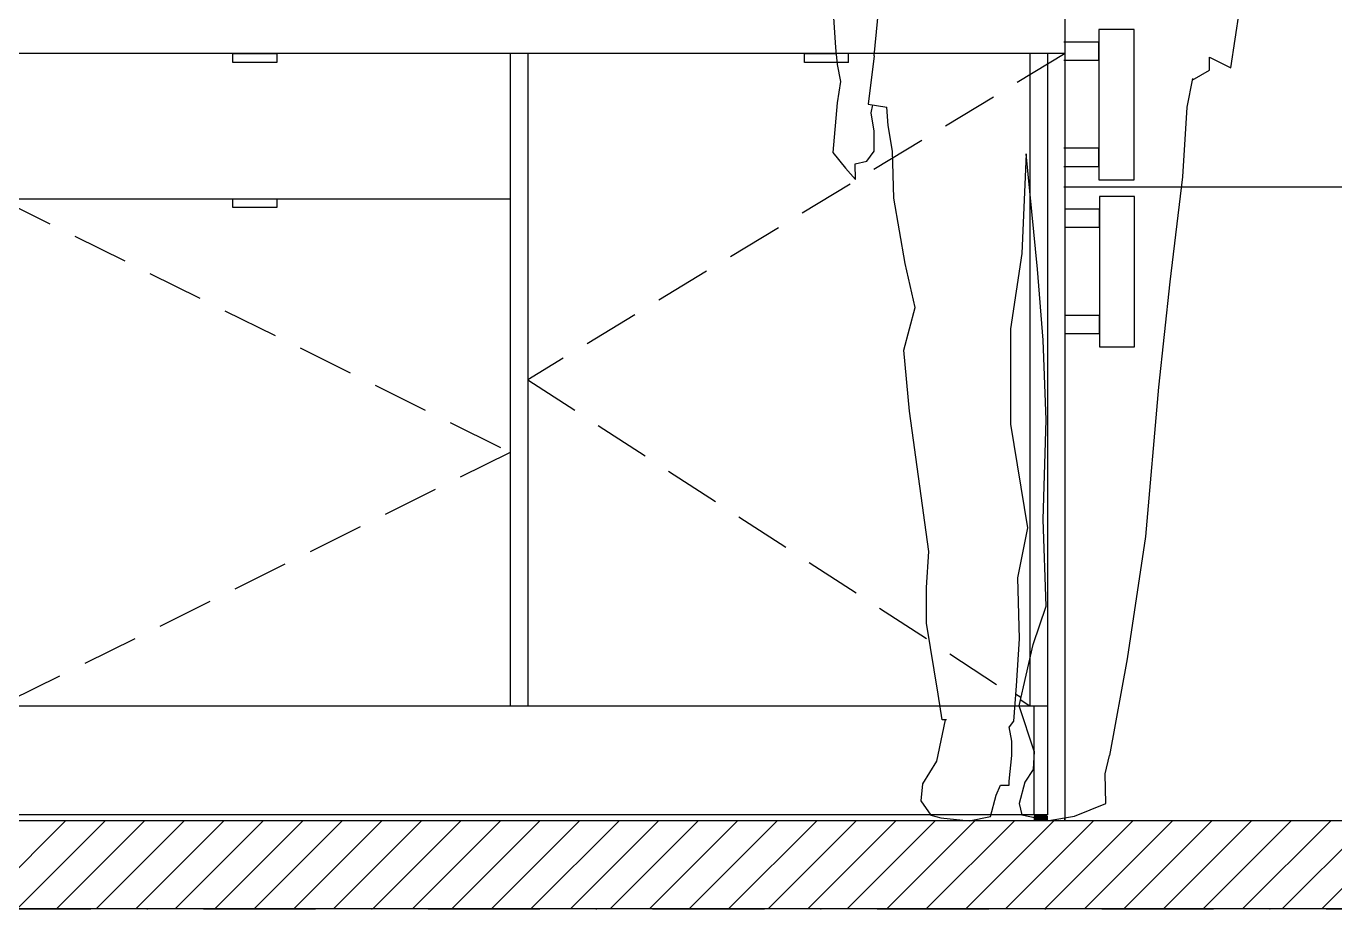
# Model space of a CAD drawing. Header units: millimetres. Extents: x 15064 to 17168, y 16262 to 17454.
# Drawn here: x 16370.6 to 16519.3, y 16648 to 16748.3 of the extents above; entities that cross this region are included whole.
import ezdxf

# ---------------------------------------------------------------- set-up
doc = ezdxf.new("R2010")
doc.units = ezdxf.units.MM
doc.linetypes.add('NASCOSTA', pattern=[9.525, 6.35, -3.175])
doc.linetypes.add('TRATTOPUNTO', pattern=[25.4, 12.7, -6.35, 0, -6.35])
for name, color, linetype in [('apertura ante', 8, 'NASCOSTA'), ('muri', 30, 'Continuous'), ('sezioni', 235, 'Continuous'), ('uomo', 250, 'Continuous')]:
    doc.layers.add(name, color=color, linetype=linetype)

msp = doc.modelspace()

# ---------------------------------------------------------------- linework, layer by layer
for p, q in [((16488.63, 16657.99), (16488.63, 16857.99)), ((16488.63, 16745.15), (16304.62, 16745.15)), ((16394.12, 16744.15), (16394.12, 16745.15)), ((16394.12, 16745.15), (16399.12, 16745.15)), ((16399.12, 16745.15), (16399.12, 16744.15)), ((16425.62, 16745.15), (16425.62, 16671.05)), ((16427.62, 16745.15), (16427.62, 16671.05)), ((16459.03, 16744.15), (16459.03, 16745.15)), ((16459.03, 16745.15), (16462.62, 16745.15)), ((16464.03, 16744.15), (16464.03, 16745.15)), ((16484.62, 16745.15), (16484.62, 16671.05)), ((16486.63, 16745.15), (16486.63, 16658.65)), ((16399.12, 16744.15), (16394.12, 16744.15)), ((16464.03, 16744.15), (16459.03, 16744.15)), ((16548.01, 16729.99), (16488.5, 16729.99)), ((16548.01, 16729.99), (16501.84, 16729.99)), ((16367.62, 16728.65), (16425.62, 16728.65)), ((16394.12, 16727.65), (16394.12, 16728.65)), ((16394.12, 16728.65), (16399.12, 16728.65)), ((16399.12, 16728.65), (16399.12, 16727.65)), ((16399.12, 16727.65), (16394.12, 16727.65)), ((16306.62, 16671.05), (16486.63, 16671.05)), ((16482.9, 16671.05), (16483.41, 16671.05)), ((16485.13, 16658.65), (16485.13, 16671.05)), ((16486.63, 16658.65), (16306.62, 16658.65)), ((16483.76, 16658.65), (16480.22, 16658.65)), ((16488.62, 16657.99), (16488.62, 16658.32)), ((16548.12, 16657.99), (16488.62, 16657.99))]:
    msp.add_line(p, q)
for points in [[(16492.48, 16730.8), (16496.48, 16730.8), (16496.48, 16747.88), (16492.48, 16747.88), (16492.48, 16730.8)], [(16488.5, 16744.39), (16488.5, 16744.39), (16492.48, 16744.39), (16492.48, 16746.46), (16488.5, 16746.46)], [(16488.5, 16732.32), (16488.5, 16732.32), (16492.48, 16732.32), (16492.48, 16734.39), (16488.5, 16734.39)], [(16492.53, 16711.82), (16496.53, 16711.82), (16496.53, 16728.91), (16492.53, 16728.91), (16492.53, 16711.82)], [(16488.55, 16725.42), (16488.55, 16725.42), (16492.53, 16725.42), (16492.53, 16727.49), (16488.55, 16727.49)], [(16488.55, 16713.34), (16488.55, 16713.34), (16492.53, 16713.34), (16492.53, 16715.41), (16488.55, 16715.41)]]:
    msp.add_lwpolyline(points)
at = {"lineweight": 25}
for points in [[(16485.14, 16658.51), (16485.14, 16658.02), (16485.15, 16658.02), (16485.15, 16658.02)], [(16485.14, 16658.51), (16485.15, 16658.51), (16485.15, 16658.51)], [(16485.14, 16658.36), (16485.14, 16658.02), (16485.15, 16658.02), (16485.15, 16658.02)], [(16485.15, 16658.01), (16485.15, 16658.01), (16485.15, 16658.01), (16485.15, 16658.02), (16485.15, 16658.02), (16485.15, 16658.02), (16485.14, 16658.02), (16485.14, 16658.02), (16485.14, 16658.02)], [(16485.15, 16658.01), (16485.15, 16658.01), (16485.15, 16658.01), (16485.15, 16658.02), (16485.15, 16658.02), (16485.15, 16658.02), (16485.14, 16658.02), (16485.14, 16658.02), (16485.14, 16658.02)], [(16485.15, 16658.51), (16485.15, 16658.02), (16485.16, 16658.02), (16485.16, 16658.02), (16485.17, 16658.02)], [(16485.15, 16658.51), (16485.16, 16658.51), (16485.16, 16658.51), (16485.17, 16658.51)], [(16485.15, 16658.36), (16485.15, 16658.02), (16485.16, 16658.02), (16485.16, 16658.02), (16485.17, 16658.02)], [(16485.15, 16658.02), (16485.15, 16658.02), (16485.15, 16658.01)], [(16485.17, 16658.01), (16485.16, 16658.01), (16485.16, 16658.01), (16485.16, 16658.01), (16485.16, 16658.02), (16485.16, 16658.02), (16485.15, 16658.02), (16485.15, 16658.02), (16485.15, 16658.02)], [(16485.15, 16658.02), (16485.15, 16658.02), (16485.15, 16658.01)], [(16485.17, 16658.01), (16485.16, 16658.01), (16485.16, 16658.01), (16485.16, 16658.01), (16485.16, 16658.02), (16485.16, 16658.02), (16485.15, 16658.02), (16485.15, 16658.02), (16485.15, 16658.02)], [(16486.46, 16658), (16486.41, 16658), (16486.36, 16658), (16486.3, 16658), (16486.24, 16658), (16486.18, 16658), (16486.12, 16658), (16486.04, 16658), (16485.97, 16658), (16485.9, 16658), (16485.83, 16658), (16485.76, 16658), (16485.69, 16658), (16485.62, 16658), (16485.55, 16658), (16485.49, 16658), (16485.43, 16658), (16485.38, 16658), (16485.33, 16658), (16485.28, 16658), (16485.24, 16658), (16485.21, 16658), (16485.19, 16658), (16485.17, 16658), (16485.16, 16658), (16485.15, 16658), (16485.15, 16658.01)], [(16485.15, 16658.01), (16485.15, 16658.01)], [(16486.46, 16658), (16486.41, 16658), (16486.36, 16658), (16486.3, 16658), (16486.24, 16658), (16486.18, 16658), (16486.12, 16658), (16486.04, 16658), (16485.97, 16658), (16485.9, 16658), (16485.83, 16658), (16485.76, 16658), (16485.69, 16658), (16485.62, 16658), (16485.55, 16658), (16485.49, 16658), (16485.43, 16658), (16485.38, 16658), (16485.33, 16658), (16485.28, 16658), (16485.24, 16658), (16485.21, 16658), (16485.19, 16658), (16485.17, 16658), (16485.16, 16658), (16485.15, 16658), (16485.15, 16658.01)], [(16485.15, 16658.01), (16485.15, 16658.01)], [(16485.17, 16657.99), (16485.16, 16657.99), (16485.16, 16657.99), (16485.16, 16657.99), (16485.16, 16657.99), (16485.16, 16658), (16485.15, 16658), (16485.15, 16658), (16485.15, 16658)], [(16485.17, 16657.99), (16485.16, 16657.99), (16485.16, 16657.99), (16485.16, 16657.99), (16485.16, 16657.99), (16485.16, 16658), (16485.15, 16658), (16485.15, 16658), (16485.15, 16658)], [(16485.17, 16658.01), (16485.17, 16658.01), (16485.17, 16658.02), (16485.17, 16658.02), (16485.17, 16658.02), (16485.17, 16658.51)], [(16485.19, 16658.51), (16485.18, 16658.51), (16485.18, 16658.51), (16485.18, 16658.51), (16485.17, 16658.51), (16485.17, 16658.51)], [(16485.17, 16658.01), (16485.17, 16658.01), (16485.17, 16658.02), (16485.17, 16658.02), (16485.17, 16658.02), (16485.17, 16658.36)], [(16485.19, 16658.01), (16485.18, 16658.01), (16485.18, 16658.01), (16485.18, 16658.02), (16485.18, 16658.02), (16485.18, 16658.02), (16485.17, 16658.02), (16485.17, 16658.02), (16485.17, 16658.02)], [(16485.19, 16658.01), (16485.18, 16658.01), (16485.18, 16658.01), (16485.18, 16658.02), (16485.18, 16658.02), (16485.18, 16658.02), (16485.17, 16658.02), (16485.17, 16658.02), (16485.17, 16658.02)], [(16486.45, 16657.99), (16486.4, 16657.99), (16486.35, 16657.99), (16486.29, 16657.99), (16486.23, 16657.99), (16486.17, 16657.99), (16486.09, 16657.99), (16486.02, 16657.99), (16485.95, 16657.99), (16485.88, 16657.99), (16485.8, 16657.99), (16485.73, 16657.99), (16485.66, 16657.99), (16485.59, 16657.99), (16485.52, 16657.99), (16485.46, 16657.99), (16485.4, 16657.99), (16485.35, 16657.99), (16485.3, 16657.99), (16485.26, 16657.99), (16485.23, 16657.99), (16485.2, 16657.99), (16485.18, 16657.99), (16485.17, 16657.99), (16485.17, 16657.99)], [(16486.45, 16657.99), (16486.4, 16657.99), (16486.35, 16657.99), (16486.29, 16657.99), (16486.23, 16657.99), (16486.17, 16657.99), (16486.09, 16657.99), (16486.02, 16657.99), (16485.95, 16657.99), (16485.88, 16657.99), (16485.8, 16657.99), (16485.73, 16657.99), (16485.66, 16657.99), (16485.59, 16657.99), (16485.52, 16657.99), (16485.46, 16657.99), (16485.4, 16657.99), (16485.35, 16657.99), (16485.3, 16657.99), (16485.26, 16657.99), (16485.23, 16657.99), (16485.2, 16657.99), (16485.18, 16657.99), (16485.17, 16657.99), (16485.17, 16657.99)], [(16485.18, 16658.51), (16485.18, 16658.65)], [(16485.18, 16658.51), (16485.18, 16658.02), (16485.18, 16658.02), (16485.18, 16658.02), (16485.19, 16658.02)], [(16485.18, 16658.36), (16485.18, 16658.02), (16485.18, 16658.02), (16485.18, 16658.02), (16485.19, 16658.02)], [(16485.19, 16658.01), (16485.19, 16658.01), (16485.19, 16658.02), (16485.19, 16658.02), (16485.19, 16658.02), (16485.19, 16658.51)], [(16485.23, 16658.51), (16485.22, 16658.51), (16485.21, 16658.51), (16485.21, 16658.51), (16485.2, 16658.51), (16485.19, 16658.51)], [(16485.19, 16658.01), (16485.19, 16658.01), (16485.19, 16658.02), (16485.19, 16658.02), (16485.19, 16658.02), (16485.19, 16658.35)], [(16485.21, 16658.51), (16485.21, 16658.02), (16485.21, 16658.02), (16485.22, 16658.02), (16485.23, 16658.02)], [(16485.21, 16658.35), (16485.21, 16658.02), (16485.21, 16658.02), (16485.22, 16658.02), (16485.23, 16658.02)], [(16485.22, 16658.01), (16485.21, 16658.01), (16485.21, 16658.01), (16485.21, 16658.02), (16485.21, 16658.02), (16485.21, 16658.02), (16485.21, 16658.02), (16485.21, 16658.02)], [(16485.22, 16658.01), (16485.21, 16658.01), (16485.21, 16658.01), (16485.21, 16658.02), (16485.21, 16658.02), (16485.21, 16658.02), (16485.21, 16658.02), (16485.21, 16658.02)], [(16485.22, 16658.01), (16485.22, 16658.01), (16485.22, 16658.01), (16485.22, 16658.01), (16485.23, 16658.02), (16485.23, 16658.02), (16485.23, 16658.51)], [(16485.22, 16658.01), (16485.22, 16658.01), (16485.22, 16658.01), (16485.22, 16658.01), (16485.23, 16658.02), (16485.23, 16658.02), (16485.23, 16658.35)], [(16485.27, 16658.51), (16485.26, 16658.51), (16485.26, 16658.51), (16485.25, 16658.51), (16485.24, 16658.51), (16485.23, 16658.51)], [(16485.25, 16658.51), (16485.25, 16658.02), (16485.26, 16658.02), (16485.26, 16658.02), (16485.27, 16658.02)], [(16485.25, 16658.34), (16485.25, 16658.02), (16485.26, 16658.02), (16485.26, 16658.02), (16485.27, 16658.02)], [(16485.26, 16658.01), (16485.25, 16658.01), (16485.25, 16658.02), (16485.25, 16658.02), (16485.25, 16658.02), (16485.25, 16658.02), (16485.25, 16658.02)], [(16485.26, 16658.01), (16485.25, 16658.01), (16485.25, 16658.02), (16485.25, 16658.02), (16485.25, 16658.02), (16485.25, 16658.02), (16485.25, 16658.02)], [(16485.26, 16658.01), (16485.26, 16658.01), (16485.27, 16658.01), (16485.27, 16658.01), (16485.27, 16658.01), (16485.27, 16658.02), (16485.27, 16658.02), (16485.27, 16658.51)], [(16485.26, 16658.01), (16485.26, 16658.01), (16485.27, 16658.01), (16485.27, 16658.01), (16485.27, 16658.01), (16485.27, 16658.02), (16485.27, 16658.02), (16485.27, 16658.34)], [(16485.33, 16658.51), (16485.32, 16658.51), (16485.31, 16658.51), (16485.31, 16658.51), (16485.3, 16658.51), (16485.29, 16658.51), (16485.27, 16658.51)], [(16485.3, 16658.51), (16485.3, 16658.02), (16485.31, 16658.02), (16485.31, 16658.02), (16485.32, 16658.02), (16485.33, 16658.02)], [(16485.3, 16658.33), (16485.3, 16658.02), (16485.31, 16658.02), (16485.31, 16658.02), (16485.32, 16658.02), (16485.33, 16658.02)], [(16485.31, 16658.01), (16485.31, 16658.02), (16485.31, 16658.02), (16485.31, 16658.02), (16485.3, 16658.02), (16485.3, 16658.02), (16485.3, 16658.02)], [(16485.31, 16658.01), (16485.31, 16658.02), (16485.31, 16658.02), (16485.31, 16658.02), (16485.3, 16658.02), (16485.3, 16658.02), (16485.3, 16658.02)], [(16485.31, 16658.01), (16485.32, 16658.01), (16485.32, 16658.01), (16485.32, 16658.01), (16485.33, 16658.01), (16485.33, 16658.02), (16485.33, 16658.02), (16485.33, 16658.51)], [(16485.31, 16658.01), (16485.32, 16658.01), (16485.32, 16658.01), (16485.32, 16658.01), (16485.33, 16658.01), (16485.33, 16658.02), (16485.33, 16658.02), (16485.33, 16658.32)], [(16485.4, 16658.51), (16485.39, 16658.51), (16485.38, 16658.51), (16485.37, 16658.51), (16485.37, 16658.51), (16485.35, 16658.51), (16485.33, 16658.51)], [(16485.37, 16658.02), (16485.38, 16658.01), (16485.38, 16658.01), (16485.38, 16658.01), (16485.39, 16658.01), (16485.4, 16658.02), (16485.4, 16658.02), (16485.4, 16658.51)], [(16485.37, 16658.51), (16485.37, 16658.02), (16485.37, 16658.02), (16485.38, 16658.02), (16485.39, 16658.02), (16485.4, 16658.02)], [(16485.37, 16658.32), (16485.37, 16658.02), (16485.37, 16658.02), (16485.38, 16658.02), (16485.39, 16658.02), (16485.4, 16658.02)], [(16485.37, 16658.02), (16485.38, 16658.01), (16485.38, 16658.01), (16485.38, 16658.01), (16485.39, 16658.01), (16485.4, 16658.02), (16485.4, 16658.02), (16485.4, 16658.31)], [(16485.37, 16658.02), (16485.37, 16658.02), (16485.37, 16658.02), (16485.37, 16658.02), (16485.37, 16658.02)], [(16485.37, 16658.02), (16485.37, 16658.02), (16485.37, 16658.02), (16485.37, 16658.02), (16485.37, 16658.02)], [(16485.47, 16658.51), (16485.46, 16658.51), (16485.45, 16658.51), (16485.44, 16658.51), (16485.44, 16658.51), (16485.42, 16658.51), (16485.4, 16658.51)], [(16485.44, 16658.51), (16485.44, 16658.02), (16485.44, 16658.02), (16485.45, 16658.01), (16485.45, 16658.01), (16485.46, 16658.01), (16485.47, 16658.02), (16485.47, 16658.02), (16485.47, 16658.02), (16485.47, 16658.51)], [(16485.44, 16658.3), (16485.44, 16658.02), (16485.44, 16658.02), (16485.45, 16658.01), (16485.45, 16658.01), (16485.46, 16658.01), (16485.47, 16658.02), (16485.47, 16658.02), (16485.47, 16658.02), (16485.47, 16658.29)], [(16485.44, 16658.02), (16485.44, 16658.02), (16485.45, 16658.02), (16485.46, 16658.02), (16485.47, 16658.02)], [(16485.44, 16658.02), (16485.44, 16658.02), (16485.45, 16658.02), (16485.46, 16658.02), (16485.47, 16658.02)], [(16485.55, 16658.51), (16485.54, 16658.51), (16485.53, 16658.51), (16485.52, 16658.51), (16485.52, 16658.51), (16485.5, 16658.51), (16485.47, 16658.51)], [(16485.52, 16658.51), (16485.52, 16658.02), (16485.52, 16658.02), (16485.53, 16658.01), (16485.53, 16658.01), (16485.54, 16658.01), (16485.55, 16658.02), (16485.55, 16658.02), (16485.55, 16658.02), (16485.55, 16658.51)], [(16485.52, 16658.29), (16485.52, 16658.02), (16485.52, 16658.02), (16485.53, 16658.01), (16485.53, 16658.01), (16485.54, 16658.01), (16485.55, 16658.02), (16485.55, 16658.02), (16485.55, 16658.02), (16485.55, 16658.28)], [(16485.52, 16658.02), (16485.52, 16658.02), (16485.53, 16658.02), (16485.54, 16658.02), (16485.55, 16658.02)], [(16485.52, 16658.02), (16485.52, 16658.02), (16485.53, 16658.02), (16485.54, 16658.02), (16485.55, 16658.02)], [(16485.64, 16658.51), (16485.63, 16658.51), (16485.62, 16658.51), (16485.61, 16658.51), (16485.6, 16658.51), (16485.58, 16658.51), (16485.55, 16658.51)], [(16485.6, 16658.51), (16485.6, 16658.02), (16485.61, 16658.02), (16485.61, 16658.01), (16485.62, 16658.01), (16485.63, 16658.01), (16485.64, 16658.02), (16485.64, 16658.02), (16485.64, 16658.02), (16485.64, 16658.51)], [(16485.6, 16658.27), (16485.6, 16658.02), (16485.61, 16658.02), (16485.61, 16658.01), (16485.62, 16658.01), (16485.63, 16658.01), (16485.64, 16658.02), (16485.64, 16658.02), (16485.64, 16658.02), (16485.64, 16658.26)], [(16485.6, 16658.02), (16485.61, 16658.02), (16485.62, 16658.02), (16485.63, 16658.02), (16485.64, 16658.02)], [(16485.6, 16658.02), (16485.61, 16658.02), (16485.62, 16658.02), (16485.63, 16658.02), (16485.64, 16658.02)], [(16485.64, 16658.51), (16485.64, 16658.51), (16485.64, 16658.51)], [(16485.73, 16658.51), (16485.72, 16658.51), (16485.71, 16658.51), (16485.7, 16658.51), (16485.69, 16658.51), (16485.66, 16658.51), (16485.64, 16658.51)], [(16485.69, 16658.51), (16485.69, 16658.02), (16485.7, 16658.02), (16485.7, 16658.01), (16485.71, 16658.01), (16485.72, 16658.01), (16485.73, 16658.02), (16485.73, 16658.02), (16485.73, 16658.02), (16485.73, 16658.51)], [(16485.69, 16658.25), (16485.69, 16658.02), (16485.7, 16658.02), (16485.7, 16658.01), (16485.71, 16658.01), (16485.72, 16658.01), (16485.73, 16658.02), (16485.73, 16658.02), (16485.73, 16658.02), (16485.73, 16658.24)], [(16485.69, 16658.02), (16485.7, 16658.02), (16485.71, 16658.02), (16485.72, 16658.02), (16485.73, 16658.02)], [(16485.69, 16658.02), (16485.7, 16658.02), (16485.71, 16658.02), (16485.72, 16658.02), (16485.73, 16658.02)], [(16485.82, 16658.51), (16485.81, 16658.51), (16485.8, 16658.51), (16485.79, 16658.51), (16485.78, 16658.51), (16485.76, 16658.51), (16485.73, 16658.51)], [(16485.78, 16658.51), (16485.78, 16658.02), (16485.79, 16658.02), (16485.79, 16658.01), (16485.8, 16658.01), (16485.81, 16658.01), (16485.82, 16658.02), (16485.82, 16658.02), (16485.82, 16658.02), (16485.82, 16658.51)], [(16485.78, 16658.23), (16485.78, 16658.02), (16485.79, 16658.02), (16485.79, 16658.01), (16485.8, 16658.01), (16485.81, 16658.01), (16485.82, 16658.02), (16485.82, 16658.02), (16485.82, 16658.02), (16485.82, 16658.22)], [(16485.78, 16658.02), (16485.79, 16658.02), (16485.8, 16658.02), (16485.81, 16658.02), (16485.82, 16658.02)], [(16485.78, 16658.02), (16485.79, 16658.02), (16485.8, 16658.02), (16485.81, 16658.02), (16485.82, 16658.02)], [(16485.92, 16658.51), (16485.91, 16658.51), (16485.9, 16658.51), (16485.89, 16658.51), (16485.88, 16658.51), (16485.85, 16658.51), (16485.82, 16658.51)], [(16485.88, 16658.51), (16485.88, 16658.02), (16485.88, 16658.02), (16485.88, 16658.02), (16485.89, 16658.01), (16485.9, 16658.01), (16485.91, 16658.01), (16485.91, 16658.02), (16485.92, 16658.02), (16485.92, 16658.51)], [(16485.88, 16658.21), (16485.88, 16658.02), (16485.88, 16658.02), (16485.88, 16658.02), (16485.89, 16658.01), (16485.9, 16658.01), (16485.91, 16658.01), (16485.91, 16658.02), (16485.92, 16658.02), (16485.92, 16658.2)], [(16485.88, 16658.02), (16485.89, 16658.02), (16485.9, 16658.02), (16485.91, 16658.02), (16485.92, 16658.02)], [(16485.88, 16658.02), (16485.89, 16658.02), (16485.9, 16658.02), (16485.91, 16658.02), (16485.92, 16658.02)], [(16486.01, 16658.51), (16486, 16658.51), (16485.99, 16658.51), (16485.98, 16658.51), (16485.97, 16658.51), (16485.94, 16658.51), (16485.92, 16658.51)], [(16485.97, 16658.51), (16485.97, 16658.02), (16485.97, 16658.02), (16485.97, 16658.02), (16485.99, 16658.01), (16485.99, 16658.01), (16486, 16658.01), (16486.01, 16658.02), (16486.01, 16658.02), (16486.01, 16658.51)], [(16485.97, 16658.19), (16485.97, 16658.02), (16485.97, 16658.02), (16485.97, 16658.02), (16485.99, 16658.01), (16485.99, 16658.01), (16486, 16658.01), (16486.01, 16658.02), (16486.01, 16658.02), (16486.01, 16658.18)], [(16485.97, 16658.02), (16485.98, 16658.02), (16485.99, 16658.02), (16486, 16658.02), (16486.01, 16658.02)], [(16485.97, 16658.02), (16485.98, 16658.02), (16485.99, 16658.02), (16486, 16658.02), (16486.01, 16658.02)], [(16486.1, 16658.51), (16486.09, 16658.51), (16486.08, 16658.51), (16486.07, 16658.51), (16486.06, 16658.51), (16486.04, 16658.51), (16486.01, 16658.51)], [(16486.06, 16658.51), (16486.06, 16658.02), (16486.06, 16658.02), (16486.07, 16658.02), (16486.08, 16658.01), (16486.08, 16658.01), (16486.09, 16658.01), (16486.1, 16658.02), (16486.1, 16658.02), (16486.1, 16658.51)], [(16486.06, 16658.17), (16486.06, 16658.02), (16486.06, 16658.02), (16486.07, 16658.02), (16486.08, 16658.01), (16486.08, 16658.01), (16486.09, 16658.01), (16486.1, 16658.02), (16486.1, 16658.02), (16486.1, 16658.16)], [(16486.06, 16658.02), (16486.07, 16658.02), (16486.08, 16658.02), (16486.09, 16658.02), (16486.1, 16658.02)], [(16486.06, 16658.02), (16486.07, 16658.02), (16486.08, 16658.02), (16486.09, 16658.02), (16486.1, 16658.02)], [(16486.19, 16658.51), (16486.18, 16658.51), (16486.17, 16658.51), (16486.16, 16658.51), (16486.15, 16658.51), (16486.13, 16658.51), (16486.1, 16658.51)], [(16486.15, 16658.51), (16486.15, 16658.02), (16486.15, 16658.02), (16486.16, 16658.02), (16486.17, 16658.01), (16486.17, 16658.01), (16486.18, 16658.01), (16486.18, 16658.02), (16486.19, 16658.02), (16486.19, 16658.51)], [(16486.15, 16658.15), (16486.15, 16658.02), (16486.15, 16658.02), (16486.16, 16658.02), (16486.17, 16658.01), (16486.17, 16658.01), (16486.18, 16658.01), (16486.18, 16658.02), (16486.19, 16658.02), (16486.19, 16658.14)], [(16486.15, 16658.02), (16486.16, 16658.02), (16486.17, 16658.02), (16486.18, 16658.02), (16486.19, 16658.02)], [(16486.15, 16658.02), (16486.16, 16658.02), (16486.17, 16658.02), (16486.18, 16658.02), (16486.19, 16658.02)], [(16486.27, 16658.51), (16486.27, 16658.51), (16486.26, 16658.51), (16486.25, 16658.51), (16486.24, 16658.51), (16486.21, 16658.51), (16486.19, 16658.51)], [(16486.24, 16658.51), (16486.24, 16658.02), (16486.24, 16658.02), (16486.24, 16658.02), (16486.25, 16658.01), (16486.25, 16658.01), (16486.26, 16658.01), (16486.27, 16658.02), (16486.27, 16658.02), (16486.27, 16658.51)], [(16486.24, 16658.13), (16486.24, 16658.02), (16486.24, 16658.02), (16486.24, 16658.02), (16486.25, 16658.01), (16486.25, 16658.01), (16486.26, 16658.01), (16486.27, 16658.02), (16486.27, 16658.02), (16486.27, 16658.13)], [(16486.24, 16658.02), (16486.25, 16658.02), (16486.26, 16658.02), (16486.27, 16658.02), (16486.27, 16658.02)], [(16486.24, 16658.02), (16486.25, 16658.02), (16486.26, 16658.02), (16486.27, 16658.02), (16486.27, 16658.02)], [(16486.34, 16658.51), (16486.34, 16658.51), (16486.33, 16658.51), (16486.33, 16658.51), (16486.31, 16658.51), (16486.29, 16658.51), (16486.27, 16658.51)], [(16486.34, 16658.02), (16486.34, 16658.01), (16486.33, 16658.01), (16486.33, 16658.01), (16486.32, 16658.01), (16486.31, 16658.02), (16486.31, 16658.02), (16486.31, 16658.51)], [(16486.34, 16658.02), (16486.34, 16658.01), (16486.33, 16658.01), (16486.33, 16658.01), (16486.32, 16658.01), (16486.31, 16658.02), (16486.31, 16658.02), (16486.31, 16658.12)], [(16486.31, 16658.02), (16486.33, 16658.02), (16486.33, 16658.02), (16486.34, 16658.02), (16486.34, 16658.02)], [(16486.31, 16658.02), (16486.33, 16658.02), (16486.33, 16658.02), (16486.34, 16658.02), (16486.34, 16658.02)], [(16486.34, 16658.02), (16486.34, 16658.02), (16486.34, 16658.02), (16486.34, 16658.02), (16486.34, 16658.51)], [(16486.41, 16658.51), (16486.41, 16658.51), (16486.4, 16658.51), (16486.39, 16658.51), (16486.38, 16658.51), (16486.36, 16658.51), (16486.34, 16658.51)], [(16486.34, 16658.02), (16486.34, 16658.02), (16486.34, 16658.02), (16486.34, 16658.02), (16486.34, 16658.11)], [(16486.4, 16658.01), (16486.4, 16658.01), (16486.4, 16658.01), (16486.39, 16658.01), (16486.39, 16658.01), (16486.38, 16658.02), (16486.38, 16658.02), (16486.38, 16658.51)], [(16486.4, 16658.01), (16486.4, 16658.01), (16486.4, 16658.01), (16486.39, 16658.01), (16486.39, 16658.01), (16486.38, 16658.02), (16486.38, 16658.02), (16486.38, 16658.1)], [(16486.38, 16658.02), (16486.39, 16658.02), (16486.4, 16658.02), (16486.41, 16658.02), (16486.41, 16658.02)], [(16486.38, 16658.02), (16486.39, 16658.02), (16486.4, 16658.02), (16486.41, 16658.02), (16486.41, 16658.02)], [(16486.4, 16658.01), (16486.4, 16658.02), (16486.41, 16658.02), (16486.41, 16658.02), (16486.41, 16658.02), (16486.41, 16658.02), (16486.41, 16658.02), (16486.41, 16658.51)], [(16486.4, 16658.01), (16486.4, 16658.02), (16486.41, 16658.02), (16486.41, 16658.02), (16486.41, 16658.02), (16486.41, 16658.02), (16486.41, 16658.02), (16486.41, 16658.1)], [(16486.47, 16658.51), (16486.47, 16658.51), (16486.46, 16658.51), (16486.44, 16658.51), (16486.43, 16658.51), (16486.41, 16658.51)], [(16486.46, 16658.01), (16486.46, 16658.01), (16486.45, 16658.01), (16486.45, 16658.01), (16486.45, 16658.01), (16486.45, 16658.02), (16486.44, 16658.02), (16486.44, 16658.51)], [(16486.46, 16658.01), (16486.46, 16658.01), (16486.45, 16658.01), (16486.45, 16658.01), (16486.45, 16658.01), (16486.45, 16658.02), (16486.44, 16658.02), (16486.44, 16658.09)], [(16486.44, 16658.02), (16486.46, 16658.02), (16486.47, 16658.02), (16486.47, 16658.02)], [(16486.44, 16658.02), (16486.46, 16658.02), (16486.47, 16658.02), (16486.47, 16658.02)], [(16486.58, 16657.99), (16486.58, 16657.99), (16486.56, 16657.99), (16486.55, 16657.99), (16486.52, 16657.99), (16486.49, 16657.99), (16486.45, 16657.99)], [(16486.58, 16657.99), (16486.58, 16657.99), (16486.56, 16657.99), (16486.55, 16657.99), (16486.52, 16657.99), (16486.49, 16657.99), (16486.45, 16657.99)], [(16486.46, 16658.01), (16486.47, 16658.01), (16486.47, 16658.02), (16486.47, 16658.02), (16486.47, 16658.02), (16486.47, 16658.02), (16486.47, 16658.02), (16486.47, 16658.51)], [(16486.46, 16658.01), (16486.47, 16658.01), (16486.47, 16658.02), (16486.47, 16658.02), (16486.47, 16658.02), (16486.47, 16658.02), (16486.47, 16658.02), (16486.47, 16658.09)], [(16486.59, 16658.01), (16486.59, 16658), (16486.58, 16658), (16486.57, 16658), (16486.56, 16658), (16486.53, 16658), (16486.5, 16658), (16486.46, 16658)], [(16486.59, 16658.01), (16486.59, 16658), (16486.58, 16658), (16486.57, 16658), (16486.56, 16658), (16486.53, 16658), (16486.5, 16658), (16486.46, 16658)], [(16486.52, 16658.51), (16486.51, 16658.51), (16486.51, 16658.51), (16486.5, 16658.51), (16486.48, 16658.51), (16486.47, 16658.51)], [(16486.51, 16658.01), (16486.51, 16658.01), (16486.5, 16658.01), (16486.5, 16658.01), (16486.5, 16658.01), (16486.5, 16658.02), (16486.5, 16658.02), (16486.5, 16658.51)], [(16486.51, 16658.01), (16486.51, 16658.01), (16486.5, 16658.01), (16486.5, 16658.01), (16486.5, 16658.01), (16486.5, 16658.02), (16486.5, 16658.02), (16486.5, 16658.08)], [(16486.5, 16658.02), (16486.51, 16658.02), (16486.51, 16658.02), (16486.52, 16658.02)], [(16486.5, 16658.02), (16486.51, 16658.02), (16486.51, 16658.02), (16486.52, 16658.02)], [(16486.51, 16658.01), (16486.51, 16658.01), (16486.51, 16658.02), (16486.51, 16658.02), (16486.52, 16658.02), (16486.52, 16658.02), (16486.52, 16658.02), (16486.52, 16658.51)], [(16486.51, 16658.01), (16486.51, 16658.01), (16486.51, 16658.02), (16486.51, 16658.02), (16486.52, 16658.02), (16486.52, 16658.02), (16486.52, 16658.02), (16486.52, 16658.07)], [(16486.56, 16658.51), (16486.55, 16658.51), (16486.55, 16658.51), (16486.54, 16658.51), (16486.53, 16658.51), (16486.52, 16658.51)], [(16486.55, 16658.01), (16486.54, 16658.01), (16486.54, 16658.01), (16486.54, 16658.01), (16486.54, 16658.02), (16486.54, 16658.02), (16486.54, 16658.51)], [(16486.55, 16658.01), (16486.54, 16658.01), (16486.54, 16658.01), (16486.54, 16658.01), (16486.54, 16658.02), (16486.54, 16658.02), (16486.54, 16658.07)], [(16486.54, 16658.02), (16486.55, 16658.02), (16486.55, 16658.02), (16486.56, 16658.02)], [(16486.54, 16658.02), (16486.55, 16658.02), (16486.55, 16658.02), (16486.56, 16658.02)], [(16486.55, 16658.01), (16486.55, 16658.01), (16486.55, 16658.01), (16486.55, 16658.02), (16486.55, 16658.02), (16486.55, 16658.02), (16486.55, 16658.02), (16486.56, 16658.02), (16486.56, 16658.02), (16486.56, 16658.51)], [(16486.55, 16658.01), (16486.55, 16658.01), (16486.55, 16658.01), (16486.55, 16658.02), (16486.55, 16658.02), (16486.55, 16658.02), (16486.55, 16658.02), (16486.56, 16658.02), (16486.56, 16658.02), (16486.56, 16658.07)], [(16486.56, 16658.51), (16486.56, 16658.65)], [(16486.57, 16658.01), (16486.57, 16658.01), (16486.56, 16658.02), (16486.56, 16658.02), (16486.56, 16658.02), (16486.56, 16658.51)], [(16486.58, 16658.51), (16486.58, 16658.51), (16486.57, 16658.51), (16486.56, 16658.51), (16486.56, 16658.51), (16486.56, 16658.51)], [(16486.57, 16658.01), (16486.57, 16658.01), (16486.56, 16658.02), (16486.56, 16658.02), (16486.56, 16658.02), (16486.56, 16658.06)], [(16486.56, 16658.02), (16486.57, 16658.02), (16486.58, 16658.02), (16486.58, 16658.02)], [(16486.56, 16658.02), (16486.57, 16658.02), (16486.58, 16658.02), (16486.58, 16658.02)], [(16486.57, 16658.01), (16486.57, 16658.01), (16486.58, 16658.01), (16486.58, 16658.02), (16486.58, 16658.02), (16486.58, 16658.02), (16486.58, 16658.02), (16486.58, 16658.02), (16486.58, 16658.02), (16486.58, 16658.51)], [(16486.57, 16658.01), (16486.57, 16658.01), (16486.58, 16658.01), (16486.58, 16658.02), (16486.58, 16658.02), (16486.58, 16658.02), (16486.58, 16658.02), (16486.58, 16658.02), (16486.58, 16658.02), (16486.58, 16658.06)], [(16486.59, 16658.01), (16486.58, 16658.01), (16486.58, 16658.02), (16486.58, 16658.02), (16486.58, 16658.02), (16486.58, 16658.51)], [(16486.59, 16658.51), (16486.59, 16658.51), (16486.58, 16658.51), (16486.58, 16658.51)], [(16486.59, 16658.01), (16486.58, 16658.01), (16486.58, 16658.02), (16486.58, 16658.02), (16486.58, 16658.02), (16486.58, 16658.06)], [(16486.58, 16658.02), (16486.59, 16658.02), (16486.59, 16658.02)], [(16486.58, 16658.02), (16486.59, 16658.02), (16486.59, 16658.02)], [(16486.59, 16658), (16486.59, 16658), (16486.59, 16658), (16486.59, 16658), (16486.59, 16657.99), (16486.58, 16657.99), (16486.58, 16657.99), (16486.58, 16657.99), (16486.58, 16657.99)], [(16486.59, 16658), (16486.59, 16658), (16486.59, 16658), (16486.59, 16658), (16486.59, 16657.99), (16486.58, 16657.99), (16486.58, 16657.99), (16486.58, 16657.99), (16486.58, 16657.99)], [(16486.59, 16658.51), (16486.59, 16658.02), (16486.6, 16658.02)], [(16486.59, 16658.51), (16486.6, 16658.51)], [(16486.59, 16658.01), (16486.59, 16658.01), (16486.59, 16658.01), (16486.59, 16658.02), (16486.6, 16658.02), (16486.6, 16658.02), (16486.6, 16658.02), (16486.6, 16658.02), (16486.6, 16658.51)], [(16486.59, 16658.06), (16486.59, 16658.02), (16486.6, 16658.02)], [(16486.59, 16658.01), (16486.59, 16658.01), (16486.59, 16658.01), (16486.59, 16658.02), (16486.6, 16658.02), (16486.6, 16658.02), (16486.6, 16658.02), (16486.6, 16658.02), (16486.6, 16658.06)], [(16486.59, 16658.02), (16486.59, 16658.02), (16486.59, 16658.02), (16486.59, 16658.02), (16486.59, 16658.02), (16486.59, 16658.01), (16486.59, 16658.01), (16486.59, 16658.01)], [(16486.59, 16658.02), (16486.59, 16658.02), (16486.59, 16658.02), (16486.59, 16658.02), (16486.59, 16658.02), (16486.59, 16658.01), (16486.59, 16658.01), (16486.59, 16658.01)], [(16486.59, 16658.01), (16486.59, 16658.01)], [(16486.59, 16658.01), (16486.59, 16658.01)]]:
    msp.add_lwpolyline(points, dxfattribs=at)
at = {"layer": 'apertura ante'}
for p, q in [((16488.63, 16745.15), (16427.62, 16708.1)), ((16367.62, 16728.65), (16425.62, 16699.85)), ((16427.62, 16708.1), (16484.62, 16671.05)), ((16425.62, 16699.85), (16367.62, 16671.05)), ((16483.01, 16672.42), (16483.62, 16672.02))]:
    msp.add_line(p, q, dxfattribs=at)
at = {"layer": 'muri'}
for p, q in [((16568.12, 16657.99), (16282.62, 16657.99)), ((16880.36, 16647.99), (16268.62, 16647.99))]:
    msp.add_line(p, q, dxfattribs=at)
at = {"layer": 'muri', "linetype": 'Continuous'}
for p, q in [((16365.11, 16647.99), (16375.11, 16657.99)), ((16369.6, 16647.99), (16379.6, 16657.99)), ((16374.09, 16647.99), (16384.09, 16657.99)), ((16378.58, 16647.99), (16388.58, 16657.99)), ((16383.07, 16647.99), (16393.07, 16657.99)), ((16387.56, 16647.99), (16397.56, 16657.99)), ((16392.05, 16647.99), (16402.05, 16657.99)), ((16396.54, 16647.99), (16406.54, 16657.99)), ((16401.03, 16647.99), (16411.03, 16657.99)), ((16405.52, 16647.99), (16415.52, 16657.99)), ((16410.01, 16647.99), (16420.01, 16657.99)), ((16414.5, 16647.99), (16424.5, 16657.99)), ((16418.99, 16647.99), (16428.99, 16657.99)), ((16423.48, 16647.99), (16433.48, 16657.99)), ((16427.97, 16647.99), (16437.97, 16657.99)), ((16432.46, 16647.99), (16442.46, 16657.99)), ((16436.95, 16647.99), (16446.95, 16657.99)), ((16441.44, 16647.99), (16451.44, 16657.99)), ((16445.93, 16647.99), (16455.93, 16657.99)), ((16450.42, 16647.99), (16460.42, 16657.99)), ((16454.91, 16647.99), (16464.91, 16657.99)), ((16459.4, 16647.99), (16469.4, 16657.99)), ((16463.89, 16647.99), (16473.89, 16657.99)), ((16468.38, 16647.99), (16478.38, 16657.99)), ((16472.87, 16647.99), (16482.87, 16657.99)), ((16477.36, 16647.99), (16487.36, 16657.99)), ((16481.85, 16647.99), (16491.85, 16657.99)), ((16486.34, 16647.99), (16496.34, 16657.99)), ((16490.83, 16647.99), (16500.83, 16657.99)), ((16495.32, 16647.99), (16505.32, 16657.99)), ((16499.82, 16647.99), (16509.82, 16657.99)), ((16504.31, 16647.99), (16514.31, 16657.99)), ((16508.8, 16647.99), (16518.8, 16657.99)), ((16513.29, 16647.99), (16523.29, 16657.99)), ((16517.78, 16647.99), (16527.78, 16657.99))]:
    msp.add_line(p, q, dxfattribs=at)
at = {"layer": 'sezioni', "linetype": 'TRATTOPUNTO'}
msp.add_line((16237.79, 16647.99), (16915.2, 16647.99), dxfattribs=at)
at = {"layer": 'uomo'}
for p, q in [((16466.93, 16744.9), (16467.9, 16754.91)), ((16462.08, 16752.97), (16462.57, 16745.86)), ((16507.46, 16743.53), (16508.44, 16750.06)), ((16462.57, 16745.86), (16462.73, 16743.93)), ((16466.93, 16744.9), (16466.28, 16739.4)), ((16505.05, 16743.28), (16505.05, 16744.73)), ((16505.05, 16744.73), (16507.46, 16743.53)), ((16462.73, 16743.93), (16463.11, 16741.99)), ((16503.07, 16742.13), (16505.05, 16743.28)), ((16463.11, 16741.99), (16462.73, 16739.56)), ((16503.11, 16742.31), (16502.46, 16739.08)), ((16462.73, 16739.56), (16462.24, 16733.91)), ((16466.28, 16739.4), (16468.38, 16739.08)), ((16466.6, 16738.43), (16466.78, 16739.32)), ((16466.93, 16736.33), (16466.6, 16738.43)), ((16468.54, 16736.98), (16468.38, 16739.08)), ((16502.46, 16739.08), (16501.98, 16731.16)), ((16469.03, 16734.07), (16468.54, 16736.98)), ((16466.93, 16734.07), (16466.93, 16736.33)), ((16462.24, 16733.91), (16463.7, 16732.13)), ((16466.12, 16732.94), (16466.93, 16734.07)), ((16469.19, 16728.74), (16469.03, 16734.07)), ((16464.79, 16732.61), (16466.12, 16732.94)), ((16464.83, 16730.84), (16464.79, 16732.61)), ((16484.21, 16733.75), (16483.73, 16722.44)), ((16485.5, 16720.67), (16484.21, 16733.75)), ((16463.7, 16732.13), (16464.83, 16730.84)), ((16501.98, 16731.16), (16500.53, 16719.21)), ((16470.48, 16721.31), (16469.19, 16728.74)), ((16483.73, 16722.44), (16482.43, 16713.88)), ((16471.61, 16716.3), (16470.48, 16721.31)), ((16486.15, 16712.59), (16485.5, 16720.67)), ((16500.53, 16719.21), (16499.23, 16707.26)), ((16470.32, 16711.46), (16471.61, 16716.3)), ((16482.43, 16713.88), (16482.43, 16703.06)), ((16486.47, 16703.54), (16486.15, 16712.59)), ((16470.97, 16704.51), (16470.32, 16711.46)), ((16499.23, 16707.26), (16497.78, 16690.3)), ((16473.15, 16688.58), (16470.97, 16704.51)), ((16482.43, 16703.06), (16484.37, 16691.27)), ((16486.15, 16692.23), (16486.47, 16703.54)), ((16486.47, 16682.38), (16486.15, 16692.23)), ((16484.37, 16691.27), (16483.24, 16685.61)), ((16497.78, 16690.3), (16495.68, 16676.4)), ((16472.9, 16684.48), (16473.15, 16688.58)), ((16483.24, 16685.61), (16483.4, 16678.67)), ((16472.9, 16680.44), (16472.9, 16684.48)), ((16485.02, 16678.02), (16486.47, 16682.38)), ((16474.2, 16672.37), (16472.9, 16680.44)), ((16483.4, 16678.67), (16483.08, 16673.34)), ((16483.4, 16671.07), (16485.02, 16678.02)), ((16495.68, 16676.4), (16493.66, 16665.42)), ((16483.08, 16673.34), (16482.76, 16669.3)), ((16474.68, 16669.46), (16474.2, 16672.37)), ((16485.12, 16665.9), (16483.4, 16671.07)), ((16475, 16669.46), (16474.68, 16667.84)), ((16475.17, 16669.46), (16474.68, 16669.46)), ((16482.76, 16669.3), (16482.27, 16668.65)), ((16482.6, 16667.04), (16482.27, 16668.65)), ((16474.68, 16667.84), (16474.03, 16664.77)), ((16482.6, 16665.42), (16482.6, 16667.04)), ((16485.12, 16665.9), (16485.02, 16663.83)), ((16474.03, 16664.77), (16472.42, 16662.19)), ((16482.27, 16662.51), (16482.6, 16665.42)), ((16493.19, 16663.32), (16493.66, 16665.42)), ((16482.27, 16662.03), (16482.27, 16662.51)), ((16485.02, 16663.83), (16484.05, 16662.38)), ((16493.26, 16659.95), (16493.19, 16663.32)), ((16472.42, 16662.19), (16472.26, 16660.25)), ((16480.82, 16660.9), (16481.3, 16662.03)), ((16481.3, 16662.03), (16482.27, 16662.03)), ((16484.05, 16662.38), (16483.4, 16659.95)), ((16472.26, 16660.25), (16473.39, 16658.64)), ((16480.17, 16658.47), (16480.82, 16660.9)), ((16483.4, 16659.95), (16483.73, 16658.66)), ((16489.7, 16658.5), (16493.26, 16659.95)), ((16473.39, 16658.64), (16474.52, 16658.31)), ((16474.52, 16658.31), (16477.75, 16657.99)), ((16477.75, 16657.99), (16480.17, 16658.47)), ((16483.73, 16658.66), (16486.8, 16658.02)), ((16486.8, 16658.02), (16489.7, 16658.5))]:
    msp.add_line(p, q, dxfattribs=at)

doc.saveas('drawing.dxf')
